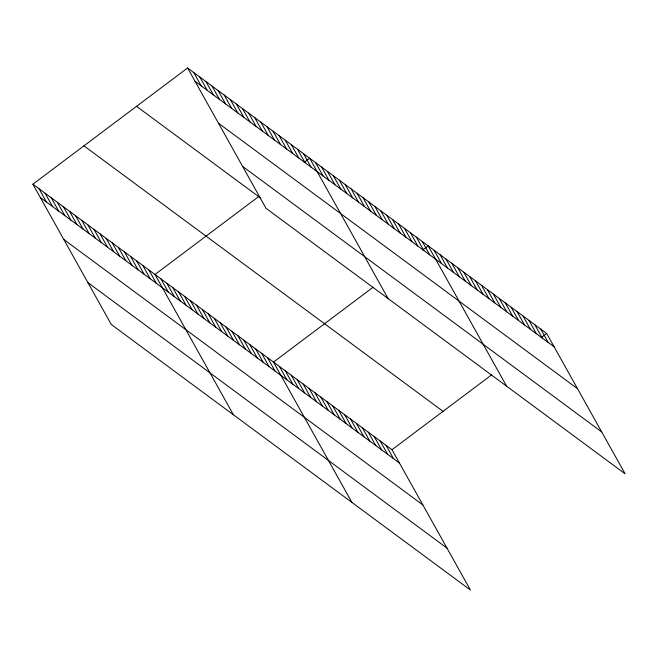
<?xml version="1.0" encoding="UTF-8"?>
<svg xmlns="http://www.w3.org/2000/svg" width="658" height="658" viewBox="0 0 658 658"><rect width="100%" height="100%" fill="white"/><g stroke="black" fill="none" stroke-linecap="round" stroke-linejoin="round"><path stroke-width="0.99" d="M32.9 184.199L391.995 449.71L470.412 590.02L111.317 324.509L32.9 184.199L187.588 67.98L546.683 333.491L625.1 473.801L266.005 208.29L187.588 67.98M258.635 196.61L154.992 274.476L233.409 414.779M304.185 162.386L309.679 158.257L388.097 298.559M373.152 287.217L273.489 362.089L351.907 502.399M422.683 250.007L428.185 245.878L506.602 386.18M391.995 449.71L491.649 374.838M541.189 337.62L546.683 333.491M195.048 81.321L554.143 346.84M218.464 123.219L577.56 388.738M242.588 166.392L601.683 431.903M136.543 106.333L260.856 198.247M83.944 145.846L443.04 411.357M40.36 197.54L399.447 463.051M63.777 239.438L422.864 504.949M87.901 282.611L446.996 548.122M540.761 329.115L548.213 342.456M534.831 324.731L542.291 338.072M528.909 320.347L536.369 333.696M522.987 315.972L530.438 329.313M517.056 311.588L524.516 324.929M511.134 307.204L518.594 320.553M505.212 302.828L512.664 316.169M499.282 298.444L506.742 311.785M493.36 294.068L500.82 307.409M487.438 289.685L494.89 303.025M481.508 285.301L488.968 298.65M475.586 280.925L483.038 294.266M469.656 276.541L477.116 289.882M463.734 272.157L471.194 285.506M457.812 267.781L465.264 281.122M451.881 263.397L459.342 276.738M445.96 259.013L453.42 272.363M440.038 254.638L447.489 267.979M434.107 250.254L441.567 263.595M422.255 241.494L429.715 254.835M416.333 237.11L423.793 250.451M410.411 232.735L417.863 246.076M404.481 228.351L411.941 241.692M398.559 223.967L406.019 237.316M392.637 219.591L400.089 232.932M386.707 215.207L394.167 228.548M380.785 210.823L388.245 224.172M374.863 206.447L382.314 219.788M368.932 202.064L376.392 215.405M363.01 197.688L370.462 211.029M357.08 193.304L364.54 206.645M351.158 188.92L358.618 202.261M345.236 184.544L352.688 197.885M339.306 180.16L346.766 193.501M333.384 175.776L340.844 189.126M327.462 171.401L334.914 184.742M321.532 167.017L328.992 180.358M315.61 162.633L323.062 175.982M303.577 153.742L311.037 167.083M297.474 149.226L304.934 162.567M291.371 144.711L298.822 158.06M285.268 140.203L292.72 153.544M279.156 135.688L286.617 149.029M273.054 131.172L280.514 144.513M266.951 126.657L274.411 140.006M260.848 122.149L268.299 135.49M254.745 117.634L262.197 130.975M248.634 113.118L256.094 126.459M242.531 108.603L249.991 121.944M236.428 104.087L243.888 117.437M230.325 99.58L237.785 112.921M224.222 95.065L231.674 108.406M218.111 90.549L225.571 103.89M212.008 86.033L219.468 99.383M205.905 81.526L213.365 94.867M199.802 77.011L207.262 90.352M193.699 72.495L201.151 85.836M386.065 445.326L393.525 458.675M380.143 440.95L387.603 454.291M374.221 436.567L381.673 449.908M368.291 432.191L375.751 445.532M362.369 427.807L369.829 441.148M356.447 423.423L363.899 436.772M350.517 419.047L357.977 432.388M344.595 414.663L352.046 428.004M338.664 410.279L346.124 423.629M332.742 405.904L340.202 419.245M326.82 401.52L334.272 414.861M320.89 397.136L328.35 410.485M314.968 392.76L322.428 406.101M309.046 388.376L316.498 401.717M303.116 384.001L310.576 397.342M297.194 379.617L304.646 392.958M291.264 375.233L298.724 388.574M285.342 370.857L292.802 384.198M279.42 366.473L286.872 379.814M267.567 357.713L275.028 371.054M261.645 353.33L269.097 366.671M255.715 348.946L263.175 362.295M249.793 344.57L257.253 357.911M243.871 340.186L251.323 353.527M237.941 335.81L245.401 349.151M232.019 331.426L239.471 344.767M226.089 327.042L233.549 340.383M220.167 322.667L227.627 336.008M214.245 318.283L221.697 331.624M208.315 313.899L215.775 327.248M202.393 309.523L209.853 322.864M196.471 305.139L203.922 318.48M190.54 300.755L198 314.105M184.618 296.38L192.07 309.721M178.688 291.996L186.148 305.337M172.766 287.612L180.226 300.961M166.844 283.236L174.296 296.577M160.914 278.852L168.374 292.193M148.889 269.961L156.341 283.302M142.786 265.445L150.238 278.786M136.675 260.93L144.135 274.271M130.572 256.414L138.032 269.764M124.469 251.907L131.929 265.248M118.366 247.392L125.818 260.733M112.263 242.876L119.715 256.217M106.152 238.361L113.612 251.71M100.049 233.853L107.509 247.194M93.946 229.338L101.406 242.679M87.843 224.822L95.295 238.163M81.74 220.307L89.192 233.648M75.629 215.791L83.089 229.14M69.526 211.284L76.986 224.625M63.423 206.768L70.883 220.109M57.32 202.253L64.772 215.594M51.217 197.737L58.669 211.086M45.106 193.23L52.566 206.571M39.003 188.714L46.463 202.055"/></g></svg>
